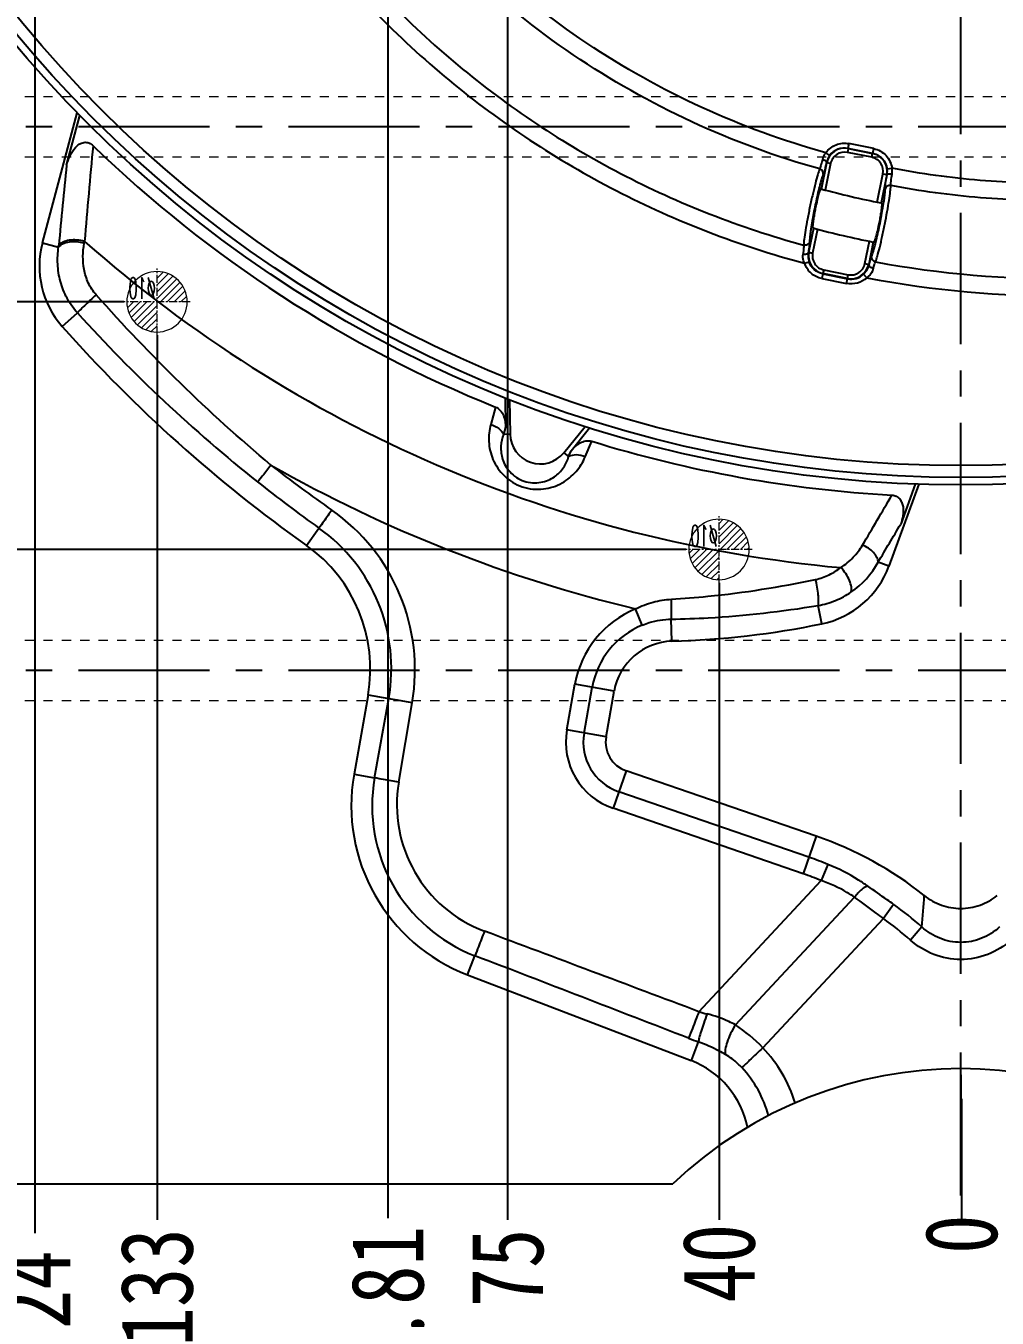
# Model space of a CAD drawing. Header units: millimetres. Extents: x 2673 to 5721, y -10743 to 3474.
# Drawn here: x 3651.5 to 3812.2, y -2368 to -2154.1 of the extents above; entities that cross this region are included whole.
import ezdxf

# ---------------------------------------------------------------- set-up
doc = ezdxf.new("R2010")
doc.units = ezdxf.units.MM
doc.header["$LTSCALE"] = 16.335
doc.header["$PDMODE"] = 3
doc.header["$PDSIZE"] = 0.3125
doc.linetypes.add('CENTER', pattern=[0.6, 0.375, -0.075, 0.075, -0.075])
doc.linetypes.add('HIDDEN', pattern=[0.2, 0.1, -0.1])
doc.layers.get('0').update_dxf_attribs({"linetype": 'CONTINUOUS'})
doc.layers.get('Defpoints').update_dxf_attribs({"linetype": 'CONTINUOUS'})
doc.layers.add('cool', color=153, linetype='HIDDEN', lineweight=9)
doc.layers.add('epin', color=13, linetype='CONTINUOUS', lineweight=9)
doc.layers.add('DEFAULT_2', color=8, linetype='HIDDEN')
doc.styles.get("Standard").update_dxf_attribs({"font": 'txt', "width": 0.8})
doc.styles.add('TXT05', font='txt.shx', dxfattribs={"width": 0.5, "bigfont": 'gbcbig.shx'})
doc.dimstyles.new('ISO-25', dxfattribs={"dimtxt": 12, "dimasz": 8, "dimexe": 1.25, "dimexo": 0.625, "dimgap": 0, "dimtad": 1, "dimdsep": 46, "dimtxsty": 'Standard', "dimcen": 0, "dimclrd": 4, "dimclre": 4, "dimclrt": 6, "dimazin": 0, "dimtfac": 1, "dimtofl": 0, "dimtmove": 0, "dimatfit": 3, "dimfxl": 0, "dimarcsym": 0})
doc.dimstyles.new('副本 STANDARD', dxfattribs={"dimtxt": 6, "dimasz": 4, "dimexe": 0, "dimexo": 0, "dimgap": 0, "dimtad": 0, "dimdsep": 46, "dimlunit": 6, "dimtxsty": 'Standard', "dimcen": 0, "dimclrd": 4, "dimclre": 4, "dimclrt": 6, "dimazin": 2, "dimtfac": 2, "dimtofl": 0, "dimtmove": 1, "dimatfit": 3, "dimfxl": 0, "dimtolj": 1, "dimtzin": 0, "dimarcsym": 0})

# ---------------------------------------------------------------- blocks, each defined once
blk = doc.blocks.new('epin_ejp_10')
at = {"layer": 'epin'}
h = blk.add_hatch(dxfattribs=at)
h.set_pattern_fill('_ANSI31', color=123, scale=0.25, angle=90, style=0)
h.set_pattern_definition([(135, (-1645.23396, 6741.0989), (-0.56126601, -0.56126601), [])])
h.paths.add_polyline_path([(0, 5, 0.414214), (-5, 0), (0, 0)])
h.paths.add_polyline_path([(5, 0), (0, 0), (0, -5, 0.414214)])
at = {"layer": 'epin', "color": 1, "linetype": 'CENTER', "ltscale": 0.219913}
for p, q in [((0, -5.5), (0, 5.5)), ((-5.5, 0), (5.5, 0))]:
    blk.add_line(p, q, dxfattribs=at)
at = {"layer": 'epin'}
blk.add_circle((0, 0), 5, dxfattribs=at)
at = {"layer": 'epin', "color": 6, "style": 'TXT05', "width": 0.5}
blk.add_text('%%c10', height=3.5, dxfattribs=at).set_placement((0.2, 0.5))
blk = doc.blocks.new('1')
at = {"color": 1, "linetype": 'CENTER', "ltscale": 3.545271}
blk.add_line((3521.17, -188.35), (4091.17, -188.35), dxfattribs=at)
at = {"layer": 'cool', "ltscale": 0.932966}
for p, q in [((3535.5, -183.35), (4076.84, -183.35)), ((3535.5, -193.35), (4076.84, -193.35))]:
    blk.add_line(p, q, dxfattribs=at)
blk = doc.blocks.new('*D387')
at = {"color": 4, "lineweight": -2}
blk.add_line((4051.66, -2170.76), (4095.76, -2170.76), dxfattribs=at)
at = {"layer": 'Defpoints', "color": 0}
for p in [(3806.17, -2045.76), (4051.66, -2170.76), (4095.76, -2170.76)]:
    blk.add_point(p, dxfattribs=at)
at = {"color": 6, "insert": (4106.96, -2170.76), "char_height": 12, "attachment_point": 5}
blk.add_mtext('\\A1;125', dxfattribs=at)
blk = doc.blocks.new('*D388')
at = {"color": 4, "lineweight": -2}
blk.add_line((3944.67, -2199.76), (4095.76, -2199.76), dxfattribs=at)
at = {"layer": 'Defpoints', "color": 0}
for p in [(3806.17, -2045.76), (3944.67, -2199.76), (4095.76, -2199.76)]:
    blk.add_point(p, dxfattribs=at)
at = {"color": 6, "insert": (4106.96, -2199.76), "char_height": 12, "attachment_point": 5}
blk.add_mtext('\\A1;154', dxfattribs=at)
blk = doc.blocks.new('*D389')
at = {"color": 4, "lineweight": -2}
blk.add_line((3851.67, -2240.76), (4095.76, -2240.76), dxfattribs=at)
at = {"layer": 'Defpoints', "color": 0}
for p in [(3806.17, -2045.76), (3851.67, -2240.76), (4095.76, -2240.76)]:
    blk.add_point(p, dxfattribs=at)
at = {"color": 6, "insert": (4106.96, -2240.76), "char_height": 12, "attachment_point": 5}
blk.add_mtext('\\A1;195', dxfattribs=at)
blk = doc.blocks.new('*D390')
at = {"color": 4, "lineweight": -2}
blk.add_line((3997.64, -2260.76), (4095.76, -2260.76), dxfattribs=at)
at = {"layer": 'Defpoints', "color": 0}
for p in [(3806.17, -2045.76), (3997.64, -2260.76), (4095.76, -2260.76)]:
    blk.add_point(p, dxfattribs=at)
at = {"color": 6, "insert": (4106.96, -2260.76), "char_height": 12, "attachment_point": 5}
blk.add_mtext('\\A1;215', dxfattribs=at)
blk = doc.blocks.new('*D391')
at = {"color": 4, "lineweight": -2}
blk.add_line((4042.17, -2315.76), (4095.76, -2315.76), dxfattribs=at)
at = {"layer": 'Defpoints', "color": 0}
for p in [(3806.17, -2045.76), (4042.17, -2315.76), (4095.76, -2315.76)]:
    blk.add_point(p, dxfattribs=at)
at = {"color": 6, "insert": (4107.76, -2315.76), "char_height": 12, "attachment_point": 5}
blk.add_mtext('\\A1;270', dxfattribs=at)
blk = doc.blocks.new('*D392')
at = {"color": 4, "lineweight": -2}
for p, q in [((3806.17, -2327.72), (3806.17, -2347.72)), ((3806.17, -2347.72), (3806.29, -2331.72)), ((3806.29, -2331.72), (3806.29, -2351.72))]:
    blk.add_line(p, q, dxfattribs=at)
at = {"layer": 'Defpoints', "color": 0}
for p in [(3806.17, -2045.76), (3806.17, -2327.72), (3806.29, -2351.72)]:
    blk.add_point(p, dxfattribs=at)
at = {"color": 6, "insert": (3806.29, -2354.12), "char_height": 12, "attachment_point": 5, "rotation": 90}
blk.add_mtext('\\A1;0', dxfattribs=at)
blk = doc.blocks.new('*D393')
at = {"color": 4, "lineweight": -2}
blk.add_line((3846.17, -2246.26), (3846.17, -2351.72), dxfattribs=at)
at = {"layer": 'Defpoints', "color": 0}
for p in [(3806.17, -2045.76), (3846.17, -2246.26), (3846.17, -2351.72)]:
    blk.add_point(p, dxfattribs=at)
at = {"color": 6, "insert": (3846.17, -2358.92), "char_height": 12, "attachment_point": 5, "rotation": 90}
blk.add_mtext('\\A1;40', dxfattribs=at)
blk = doc.blocks.new('*D394')
at = {"color": 4, "lineweight": -2}
blk.add_line((3939.17, -2205.26), (3939.17, -2351.72), dxfattribs=at)
at = {"layer": 'Defpoints', "color": 0}
for p in [(3806.17, -2045.76), (3939.17, -2205.26), (3939.17, -2351.72)]:
    blk.add_point(p, dxfattribs=at)
at = {"color": 6, "insert": (3939.17, -2362.92), "char_height": 12, "attachment_point": 5, "rotation": 90}
blk.add_mtext('\\A1;133', dxfattribs=at)
blk = doc.blocks.new('*D395')
at = {"color": 4, "lineweight": -2}
blk.add_line((4031.17, -2326.76), (4031.17, -2351.72), dxfattribs=at)
at = {"layer": 'Defpoints', "color": 0}
for p in [(3806.17, -2045.76), (4031.17, -2326.76), (4031.17, -2351.72)]:
    blk.add_point(p, dxfattribs=at)
at = {"color": 6, "insert": (4031.17, -2364.52), "char_height": 12, "attachment_point": 5, "rotation": 90}
blk.add_mtext('\\A1;225', dxfattribs=at)
blk = doc.blocks.new('*D396')
at = {"color": 4, "lineweight": -2}
blk.add_line((4011.17, -2107.76), (4011.17, -2351.72), dxfattribs=at)
at = {"layer": 'Defpoints', "color": 0}
for p in [(3806.17, -2045.76), (4011.17, -2107.76), (4011.17, -2351.72)]:
    blk.add_point(p, dxfattribs=at)
at = {"color": 6, "insert": (4011.17, -2363.72), "char_height": 12, "attachment_point": 5, "rotation": 90}
blk.add_mtext('\\A1;205', dxfattribs=at)
blk = doc.blocks.new('*D397')
at = {"color": 4, "lineweight": -2}
blk.add_line((3881.17, -2056.76), (3881.17, -2351.72), dxfattribs=at)
at = {"layer": 'Defpoints', "color": 0}
for p in [(3806.17, -2045.76), (3881.17, -2056.76), (3881.17, -2351.72)]:
    blk.add_point(p, dxfattribs=at)
at = {"color": 6, "insert": (3881.17, -2359.72), "char_height": 12, "attachment_point": 5, "rotation": 90}
blk.add_mtext('\\A1;75', dxfattribs=at)
blk = doc.blocks.new('*D412')
at = {"color": 4, "lineweight": -2}
blk.add_line((3560.68, -2170.76), (3516.58, -2170.76), dxfattribs=at)
at = {"layer": 'Defpoints', "color": 0}
for p in [(3806.17, -2045.76), (3516.58, -2170.76), (3560.68, -2170.76)]:
    blk.add_point(p, dxfattribs=at)
at = {"color": 6, "insert": (3505.38, -2170.76), "char_height": 12, "attachment_point": 5}
blk.add_mtext('\\A1;125', dxfattribs=at)
blk = doc.blocks.new('*D413')
at = {"color": 4, "lineweight": -2}
blk.add_line((3667.67, -2199.76), (3516.58, -2199.76), dxfattribs=at)
at = {"layer": 'Defpoints', "color": 0}
for p in [(3806.17, -2045.76), (3516.58, -2199.76), (3667.67, -2199.76)]:
    blk.add_point(p, dxfattribs=at)
at = {"color": 6, "insert": (3505.38, -2199.76), "char_height": 12, "attachment_point": 5}
blk.add_mtext('\\A1;154', dxfattribs=at)
blk = doc.blocks.new('*D414')
at = {"color": 4, "lineweight": -2}
blk.add_line((3760.67, -2240.76), (3516.58, -2240.76), dxfattribs=at)
at = {"layer": 'Defpoints', "color": 0}
for p in [(3806.17, -2045.76), (3516.58, -2240.76), (3760.67, -2240.76)]:
    blk.add_point(p, dxfattribs=at)
at = {"color": 6, "insert": (3505.38, -2240.76), "char_height": 12, "attachment_point": 5}
blk.add_mtext('\\A1;195', dxfattribs=at)
blk = doc.blocks.new('*D415')
at = {"color": 4, "lineweight": -2}
blk.add_line((3614.7, -2260.76), (3516.58, -2260.76), dxfattribs=at)
at = {"layer": 'Defpoints', "color": 0}
for p in [(3806.17, -2045.76), (3516.58, -2260.76), (3614.7, -2260.76)]:
    blk.add_point(p, dxfattribs=at)
at = {"color": 6, "insert": (3505.38, -2260.76), "char_height": 12, "attachment_point": 5}
blk.add_mtext('\\A1;215', dxfattribs=at)
blk = doc.blocks.new('*D416')
at = {"color": 4, "lineweight": -2}
blk.add_line((3570.17, -2315.76), (3516.58, -2315.76), dxfattribs=at)
at = {"layer": 'Defpoints', "color": 0}
for p in [(3806.17, -2045.76), (3516.58, -2315.76), (3570.17, -2315.76)]:
    blk.add_point(p, dxfattribs=at)
at = {"color": 6, "insert": (3504.58, -2315.76), "char_height": 12, "attachment_point": 5}
blk.add_mtext('\\A1;270', dxfattribs=at)
blk = doc.blocks.new('*D417')
at = {"color": 4, "lineweight": -2}
blk.add_line((3766.17, -2246.26), (3766.17, -2351.72), dxfattribs=at)
at = {"layer": 'Defpoints', "color": 0}
for p in [(3806.17, -2045.76), (3766.17, -2246.26), (3766.17, -2351.72)]:
    blk.add_point(p, dxfattribs=at)
at = {"color": 6, "insert": (3766.17, -2358.92), "char_height": 12, "attachment_point": 5, "rotation": 90}
blk.add_mtext('\\A1;40', dxfattribs=at)
blk = doc.blocks.new('*D418')
at = {"color": 4, "lineweight": -2}
blk.add_line((3673.17, -2205.26), (3673.17, -2351.72), dxfattribs=at)
at = {"layer": 'Defpoints', "color": 0}
for p in [(3806.17, -2045.76), (3673.17, -2205.26), (3673.17, -2351.72)]:
    blk.add_point(p, dxfattribs=at)
at = {"color": 6, "insert": (3673.17, -2362.92), "char_height": 12, "attachment_point": 5, "rotation": 90}
blk.add_mtext('\\A1;133', dxfattribs=at)
blk = doc.blocks.new('*D419')
at = {"color": 4, "lineweight": -2}
blk.add_line((3581.17, -2326.76), (3581.17, -2351.72), dxfattribs=at)
at = {"layer": 'Defpoints', "color": 0}
for p in [(3806.17, -2045.76), (3581.17, -2326.76), (3581.17, -2351.72)]:
    blk.add_point(p, dxfattribs=at)
at = {"color": 6, "insert": (3581.17, -2364.52), "char_height": 12, "attachment_point": 5, "rotation": 90}
blk.add_mtext('\\A1;225', dxfattribs=at)
blk = doc.blocks.new('*D420')
at = {"color": 4, "lineweight": -2}
blk.add_line((3601.17, -2107.76), (3601.17, -2351.72), dxfattribs=at)
at = {"layer": 'Defpoints', "color": 0}
for p in [(3806.17, -2045.76), (3601.17, -2107.76), (3601.17, -2351.72)]:
    blk.add_point(p, dxfattribs=at)
at = {"color": 6, "insert": (3601.17, -2363.72), "char_height": 12, "attachment_point": 5, "rotation": 90}
blk.add_mtext('\\A1;205', dxfattribs=at)
blk = doc.blocks.new('*D421')
at = {"color": 4, "lineweight": -2}
blk.add_line((3731.17, -2056.76), (3731.17, -2351.72), dxfattribs=at)
at = {"layer": 'Defpoints', "color": 0}
for p in [(3806.17, -2045.76), (3731.17, -2056.76), (3731.17, -2351.72)]:
    blk.add_point(p, dxfattribs=at)
at = {"color": 6, "insert": (3731.17, -2359.72), "char_height": 12, "attachment_point": 5, "rotation": 90}
blk.add_mtext('\\A1;75', dxfattribs=at)
blk = doc.blocks.new('*D448')
at = {"color": 4, "lineweight": -2}
blk.add_line((3652.93, -2104.31), (3652.93, -2353.97), dxfattribs=at)
at = {"layer": 'Defpoints', "color": 0}
for p in [(3806.17, -2045.76), (3652.93, -2104.31), (3652.93, -2353.97)]:
    blk.add_point(p, dxfattribs=at)
at = {"color": 6, "insert": (3652.93, -2376.37), "char_height": 12, "attachment_point": 5, "rotation": 90}
blk.add_mtext('\\A1;153.24', dxfattribs=at)
blk = doc.blocks.new('*D451')
at = {"color": 4, "lineweight": -2}
blk.add_line((3711.36, -2123.05), (3711.36, -2351.48), dxfattribs=at)
at = {"layer": 'Defpoints', "color": 0}
for p in [(3806.17, -2045.76), (3711.36, -2123.05), (3711.36, -2351.48)]:
    blk.add_point(p, dxfattribs=at)
at = {"color": 6, "insert": (3711.36, -2369.08), "char_height": 12, "attachment_point": 5, "rotation": 90}
blk.add_mtext('\\A1;94.81', dxfattribs=at)
blk = doc.blocks.new('*D453')
at = {"color": 4, "lineweight": -2}
blk.add_line((3900.98, -2123.05), (3900.98, -2351.91), dxfattribs=at)
at = {"layer": 'Defpoints', "color": 0}
for p in [(3806.17, -2045.76), (3900.98, -2123.05), (3900.98, -2351.91)]:
    blk.add_point(p, dxfattribs=at)
at = {"color": 6, "insert": (3900.98, -2369.51), "char_height": 12, "attachment_point": 5, "rotation": 90}
blk.add_mtext('\\A1;94.81', dxfattribs=at)
blk = doc.blocks.new('*D534')
at = {"color": 4, "lineweight": -2}
blk.add_line((4043.71, -2166.92), (3988.69, -2134.23), dxfattribs=at)
at = {"color": 4}
blk.add_solid([(3989.37, -2133.08), (3988.01, -2135.37), (3981.82, -2130.14)], dxfattribs=at)
at = {"layer": 'Defpoints', "color": 0}
for p in [(3630.53, -1921.38), (3981.82, -2130.14)]:
    blk.add_point(p, dxfattribs=at)
at = {"color": 6, "insert": (4022.71, -2147.46), "char_height": 12, "attachment_point": 5, "rotation": 329.2788}
blk.add_mtext('∅408.64', dxfattribs=at)

msp = doc.modelspace()

# ---------------------------------------------------------------- linework, layer by layer
at = {"color": 1, "linetype": 'CENTER', "ltscale": 3.545271}
for p, q in [((3806.172, -2345.761), (3806.172, -1745.761)), ((3521.172, -2170.761), (4091.172, -2170.761))]:
    msp.add_line(p, q, dxfattribs=at)
at = {"color": 7, "linetype": 'Continuous'}
for p, q in [((3654.216, -2189.993), (3659.976, -2168.494)), ((3658.21, -2177.155), (3660.412, -2168.938)), ((3787.67, -2173.577), (3787.513, -2174.359)), ((3791.778, -2174.403), (3787.67, -2173.577)), ((3784.492, -2175.546), (3783.844, -2175.081)), ((3787.541, -2174.401), (3787.415, -2175.029)), ((3791.451, -2175.841), (3787.416, -2175.029)), ((3791.621, -2175.186), (3787.513, -2174.359)), ((3787.513, -2174.359), (3787.541, -2174.401)), ((3787.541, -2174.401), (3791.579, -2175.214)), ((3791.452, -2175.841), (3791.579, -2175.214)), ((3791.579, -2175.214), (3791.621, -2175.186)), ((3791.621, -2175.186), (3791.778, -2174.403)), ((3783.142, -2181.089), (3784.017, -2176.745)), ((3784.644, -2176.872), (3783.761, -2181.255)), ((3784.017, -2176.745), (3783.97, -2176.675)), ((3784.644, -2176.871), (3784.017, -2176.745)), ((3794.001, -2177.744), (3794.792, -2177.645)), ((3792.358, -2183.264), (3793.294, -2178.613)), ((3793.922, -2178.738), (3792.986, -2183.389)), ((3793.922, -2178.738), (3793.295, -2178.612)), ((3793.98, -2178.7), (3793.922, -2178.738)), ((3783.006, -2181.052), (3783.142, -2181.089)), ((3792.986, -2183.389), (3793.124, -2183.416)), ((3781.033, -2191.566), (3781.836, -2187.577)), ((3782.456, -2187.741), (3781.661, -2191.691)), ((3781.836, -2187.577), (3781.7, -2187.54)), ((3654.216, -2189.993), (3656.874, -2190.705)), ((3790.312, -2193.432), (3791.055, -2189.738)), ((3791.683, -2189.863), (3790.939, -2193.56)), ((3791.821, -2189.89), (3791.683, -2189.863)), ((3780.954, -2191.619), (3781.033, -2191.566)), ((3781.033, -2191.566), (3781.661, -2191.692)), ((3780.327, -2193.379), (3781.084, -2193.128)), ((3783.503, -2194.463), (3783.377, -2195.09)), ((3783.504, -2194.463), (3787.54, -2195.275)), ((3790.312, -2193.433), (3790.939, -2193.56)), ((3790.939, -2193.56), (3791.003, -2193.656)), ((3783.335, -2195.118), (3783.177, -2195.901)), ((3783.177, -2195.901), (3787.285, -2196.728)), ((3783.377, -2195.09), (3783.335, -2195.118)), ((3783.335, -2195.118), (3787.443, -2195.945)), ((3787.415, -2195.903), (3783.377, -2195.09)), ((3787.285, -2196.728), (3787.443, -2195.945)), ((3787.415, -2195.903), (3787.541, -2195.276)), ((3787.443, -2195.945), (3787.415, -2195.903)), ((3790.639, -2195.766), (3790.091, -2195.187)), ((3657.478, -2203.823), (3659.996, -2201.592)), ((3730.771, -2215.657), (3730.857, -2220.511)), ((3731.504, -2215.946), (3731.606, -2221.692)), ((3729.184, -2217.177), (3728.394, -2220.051)), ((3730.857, -2220.511), (3730.528, -2221.711)), ((3740.491, -2224.749), (3744.016, -2220.395)), ((3741.696, -2224.418), (3744.761, -2220.631)), ((3731.606, -2221.692), (3730.528, -2221.711)), ((3744.028, -2225.41), (3745.099, -2222.832)), ((3740.491, -2224.749), (3741.289, -2225.395)), ((3741.289, -2225.395), (3741.696, -2224.418)), ((3799.211, -2229.96), (3794.282, -2243.504)), ((3798.648, -2229.94), (3796.233, -2236.577)), ((3697.928, -2240.105), (3699.972, -2237.222)), ((3794.282, -2243.504), (3792.501, -2242.856)), ((3753.476, -2253.276), (3752.377, -2250.595)), ((3783.202, -2253.067), (3782.58, -2250.038)), ((3758.382, -2255.949), (3758.277, -2252.306)), ((3740.996, -2270.642), (3742.332, -2263.064)), ((3748.821, -2264.208), (3742.332, -2263.064)), ((3708.092, -2264.843), (3705.778, -2277.971)), ((3708.092, -2264.843), (3711.515, -2265.447)), ((3709.177, -2278.57), (3711.515, -2265.447)), ((3743.85, -2271.145), (3745.186, -2263.567)), ((3747.485, -2271.786), (3748.821, -2264.208)), ((3713.178, -2279.275), (3715.402, -2266.132)), ((3747.485, -2271.786), (3740.996, -2270.642)), ((3705.778, -2277.971), (3709.177, -2278.57)), ((3750.781, -2277.382), (3748.636, -2283.612)), ((3782.257, -2288.22), (3750.781, -2277.382)), ((3781.055, -2291.71), (3749.58, -2280.872)), ((3780.112, -2294.45), (3748.636, -2283.612)), ((3782.257, -2288.22), (3780.112, -2294.45)), ((3784.196, -2292.897), (3783.091, -2295.576)), ((3762.826, -2317.283), (3783.091, -2295.576)), ((3768.889, -2319.458), (3788.613, -2298.33)), ((3795.073, -2299.519), (3793.393, -2301.88)), ((3773.438, -2323.254), (3793.393, -2301.88)), ((3799.758, -2303.249), (3797.834, -2305.416)), ((3724.571, -2311.187), (3725.786, -2308.023)), ((3724.571, -2311.187), (3761.547, -2325.381)), ((3762.742, -2322.269), (3761.547, -2325.381)), ((3583.172, -2345.761), (3758.549, -2345.761))]:
    msp.add_line(p, q, dxfattribs=at)
for radius in [204.318, 203.079, 201.12]:
    msp.add_circle((3806.172, -2025.761), radius, dxfattribs=at)
for centre, radius, start, end in [((5745.247, -2367.906), 2091.676, 174.678533, 175.113999), ((3806.174, -2025.758), 206.321, 225.89748, 248.08962), ((3786.952, -2177.338), 2.995, 78.66745, 168.57343), ((3786.95, -2177.335), 2.352, 78.58619, 168.65509), ((3790.985, -2178.15), 2.995, 348.66745, 78.57343), ((7481.966, -2561.005), 3842.974, 174.267533, 174.466257), ((3790.988, -2178.148), 2.352, 348.58619, 78.65509), ((3790.711, -2178.154), 3.316, 1.21451, 7.09272), ((3790.78, -2178.152), 3.246, 350.29236, 1.2163), ((3841.721, -2195.628), 60.798, 166.04358, 167.38085), ((3827.742, -2192.174), 46.399, 165.69833, 166.01948), ((3820.989, -2041.309), 144.813, 254.84997, 258.85041), ((3820.991, -2041.299), 151.427, 255.01467, 258.84014), ((3733.794, -2175.399), 60.107, 345.95979, 347.39684), ((3668.705, -2193.875), 15, 165, 221.54533), ((3603.892, -2185.284), 53.259, 354.158, 354.46617), ((3587.193, -2177.354), 75.01, 350.2427, 350.48743), ((3806.174, -2025.758), 218.905, 228.51686, 264.79727), ((3780.381, -2189.56), 0.847, 256.30055, 270.04205), ((3747.441, -2178.786), 46.046, 345.71293, 345.92938), ((3784.109, -2192.101), 3.192, 171.31267, 182.26874), ((3784.197, -2192.1), 3.28, 182.22362, 198.27475), ((3783.97, -2192.155), 2.995, 168.66745, 258.57343), ((3783.967, -2192.157), 2.352, 168.58619, 258.65509), ((3788.003, -2192.966), 2.995, 258.66745, 348.57343), ((3788.005, -2192.969), 2.352, 258.58619, 348.65509), ((3846.852, -2032.33), 252.121, 222.17163, 231.47778), ((3835.364, -2046.192), 237.679, 221.54533, 234.67295), ((3736.605, -2221.603), 5, 181.01308, 321.01308), ((3806.174, -2025.758), 206.321, 252.78123, 266.83592), ((3806.174, -2025.758), 231.184, 240.4144, 256.54374), ((3834.994, -2043.977), 232.082, 231.97593, 235.06368), ((3835.49, -2046.72), 233.786, 231.45991, 234.57304), ((-265.624, 154.881), 4709.885, 329.436976, 329.553651), ((3683.55, -2260.696), 32.31, 350.31431, 54.98434), ((3683.452, -2260.452), 28.505, 349.90738, 54.58202), ((3683.472, -2260.502), 25, 350, 54.67295), ((3780.186, -2238.374), 15, 281.59776, 340), ((3780.121, -2236.177), 14.067, 304.08184, 331.65645), ((3758.67, -2265.945), 16.589, 112.29035, 170), ((3758.67, -2265.945), 13.691, 112.29035, 170), ((3754.243, -2111.965), 144.043, 271.64651, 281.59776), ((3758.67, -2265.945), 10, 91.64651, 170), ((3752.409, -2272.654), 11.589, 170, 251), ((3752.409, -2272.654), 8.691, 170, 251), ((3752.409, -2272.654), 5, 170, 251), ((3735.322, -2283.18), 30, 170, 249), ((3735.346, -2283.222), 26.58, 169.91966, 248.91798), ((3735.226, -2283.018), 22.362, 170.36626, 249.37924), ((3762.723, -2344.951), 60, 51.4107, 71), ((3762.723, -2344.951), 56.309, 67.58344, 71), ((3762.723, -2344.951), 53.411, 67.58344, 71), ((3762.723, -2344.951), 55.773, 48.39202, 54.54662), ((3050.055, -2244.482), 752.003, 355.517915, 355.914962), ((3762.723, -2344.951), 52.875, 48.39202, 54.54662), ((3781.882, -2248.168), 71.695, 254.58606, 255.70928), ((3752.231, -2344.042), 29.697, 44.4274, 55.8783), ((3797.081, -2228.486), 99.873, 248.90972, 249.88988), ((3756.453, -2339.344), 23.396, 17.33296, 43.44814), ((3756.172, -2339.385), 15, 11.42283, 69), ((3806.172, -2395.761), 69.05, 46.39511, 133.60489), ((3756.034, -2339.444), 18.979, 15.1619, 42.89611)]:
    msp.add_arc(centre, radius, start, end, dxfattribs=at)
for points, knots in [([(3683.348, -1981.395), (3680.751, -1986.339), (3676.14, -1996.539), (3671.089, -2012.486), (3667.907, -2028.865), (3666.662, -2045.515), (3667.305, -2062.261), (3669.877, -2078.873), (3674.308, -2095.057), (3680.527, -2110.63), (3688.444, -2125.406), (3697.974, -2139.226), (3708.97, -2151.919), (3721.275, -2163.289), (3734.684, -2173.221), (3749.068, -2181.639), (3764.311, -2188.468), (3774.933, -2191.936), (3780.327, -2193.379)], [0, 0, 0, 0, 0.0626632, 0.1252439, 0.1872976, 0.2494454, 0.3121766, 0.3749259, 0.4376396, 0.50005, 0.5626815, 0.6253301, 0.6880271, 0.7507221, 0.8129387, 0.8749037, 0.937347, 1, 1, 1, 1]), ([(3685.458, -1983.525), (3682.961, -1988.352), (3678.536, -1998.304), (3673.701, -2013.847), (3670.674, -2029.801), (3669.519, -2046.016), (3670.189, -2062.321), (3672.726, -2078.493), (3677.059, -2094.249), (3683.122, -2109.415), (3690.827, -2123.812), (3700.096, -2137.287), (3710.786, -2149.676), (3722.749, -2160.789), (3735.786, -2170.515), (3749.771, -2178.777), (3764.595, -2185.505), (3774.93, -2188.943), (3780.18, -2190.382)], [0, 0, 0, 0, 0.0626007, 0.1251113, 0.1871093, 0.2492416, 0.3119568, 0.3746861, 0.4373911, 0.4997984, 0.5624363, 0.6250984, 0.6878161, 0.7505434, 0.8128133, 0.8748151, 0.9372861, 1, 1, 1, 1]), ([(3964.713, -2053.665), (3963.28, -2063.336), (3959.723, -2077.658), (3952.321, -2095.741), (3943.165, -2113.039), (3928.547, -2132.926), (3910.225, -2149.542), (3893.809, -2160.394), (3880.781, -2167.233), (3867.172, -2172.702), (3853.059, -2176.733), (3838.61, -2179.308), (3823.98, -2180.366), (3809.319, -2179.906), (3799.613, -2178.57), (3794.791, -2177.645)], [0, 0, 0, 0, 0.1249239, 0.1870202, 0.2493732, 0.3746233, 0.5002238, 0.5631122, 0.6257064, 0.6878964, 0.7501881, 0.8129012, 0.8750948, 0.9372664, 1, 1, 1, 1]), ([(3790.639, -2195.766), (3801.577, -2197.912), (3818.4, -2199.387), (3840.671, -2197.813), (3857.125, -2194.898), (3873.139, -2190.34), (3888.586, -2184.135), (3903.371, -2176.356), (3917.345, -2167.109), (3930.294, -2156.478), (3942.089, -2144.594), (3952.644, -2131.583), (3961.82, -2117.605), (3969.551, -2102.847), (3975.76, -2087.42), (3980.445, -2071.425), (3982.528, -2060.477), (3983.298, -2054.957)], [0, 0, 0, 0, 0.1252708, 0.1879603, 0.2506172, 0.3127128, 0.3747752, 0.4373683, 0.5001665, 0.5627799, 0.6253378, 0.6880356, 0.750765, 0.8129624, 0.8749813, 0.9373591, 1, 1, 1, 1]), ([(3792.071, -2193.135), (3802.75, -2195.166), (3819.162, -2196.522), (3840.876, -2194.9), (3856.915, -2192.007), (3872.526, -2187.522), (3887.585, -2181.442), (3902.005, -2173.837), (3915.639, -2164.809), (3928.28, -2154.439), (3939.804, -2142.853), (3950.129, -2130.17), (3959.121, -2116.545), (3966.714, -2102.16), (3972.833, -2087.121), (3977.474, -2071.526), (3979.561, -2060.848), (3980.343, -2055.462)], [0, 0, 0, 0, 0.1251881, 0.1878507, 0.2504703, 0.3125369, 0.3745934, 0.4371851, 0.4999823, 0.5626007, 0.6251689, 0.6878818, 0.7506393, 0.8128777, 0.8749229, 0.9373231, 1, 1, 1, 1]), ([(3967.498, -2054.348), (3966.024, -2064.173), (3962.388, -2078.721), (3954.845, -2097.092), (3945.524, -2114.665), (3933.623, -2130.838), (3919.492, -2144.99), (3907.86, -2154.527), (3895.328, -2162.816), (3882.082, -2169.78), (3868.243, -2175.356), (3853.891, -2179.474), (3839.192, -2182.115), (3824.306, -2183.219), (3809.384, -2182.78), (3799.504, -2181.443), (3794.594, -2180.513)], [0, 0, 0, 0, 0.1248051, 0.1868537, 0.2491722, 0.3743581, 0.4371407, 0.5000815, 0.5629634, 0.6255596, 0.6877575, 0.7500585, 0.8127958, 0.8750263, 0.9372274, 1, 1, 1, 1]), ([(3782.831, -2177.762), (3775.588, -2175.737), (3761.401, -2170.517), (3741.719, -2159.37), (3724.12, -2145.235), (3714.108, -2134.014), (3709.61, -2128.046)], [0, 0, 0, 0, 0.2507227, 0.5013684, 0.7508696, 1, 1, 1, 1]), ([(3783.844, -2175.081), (3776.834, -2173.135), (3763.096, -2168.123), (3743.973, -2157.419), (3726.798, -2143.805), (3716.974, -2132.967), (3712.548, -2127.193)], [0, 0, 0, 0, 0.2500143, 0.5000101, 0.7500072, 1, 1, 1, 1]), ([(3658.21, -2177.155), (3658.353, -2176.623), (3658.721, -2175.581), (3659.451, -2174.387), (3660.278, -2173.645), (3661.06, -2173.302), (3661.924, -2173.394), (3662.388, -2173.725), (3662.586, -2173.916)], [0, 0, 0, 0, 0.2500415, 0.499688, 0.6248475, 0.7500008, 0.874911, 1, 1, 1, 1]), ([(3783.844, -2175.081), (3784.056, -2174.789), (3784.562, -2174.258), (3785.516, -2173.716), (3786.584, -2173.463), (3787.316, -2173.506), (3787.67, -2173.577)], [0, 0, 0, 0, 0.2500059, 0.5000196, 0.7500191, 1, 1, 1, 1]), ([(3783.844, -2175.081), (3783.773, -2175.163), (3783.518, -2175.498), (3783.342, -2175.896), (3783.276, -2176.201)], [0, 0, 0, 0, 0.2579165, 1, 1, 1, 1]), ([(3784.48, -2175.559), (3784.418, -2175.647), (3784.197, -2175.993), (3784.041, -2176.38), (3783.97, -2176.675)], [0, 0, 0, 0, 0.2609405, 1, 1, 1, 1]), ([(3787.513, -2174.359), (3786.958, -2174.242), (3785.75, -2174.345), (3784.812, -2175.099), (3784.48, -2175.559)], [0, 0, 0, 0, 0.5001423, 1, 1, 1, 1]), ([(3791.621, -2175.186), (3792.221, -2175.306), (3793.376, -2175.939), (3793.926, -2177.137), (3794.001, -2177.744)], [0, 0, 0, 0, 0.500009, 1, 1, 1, 1]), ([(3791.778, -2174.403), (3792.162, -2174.482), (3792.913, -2174.757), (3793.853, -2175.496), (3794.522, -2176.486), (3794.742, -2177.255), (3794.791, -2177.644)], [0, 0, 0, 0, 0.2499881, 0.5000043, 0.7500179, 1, 1, 1, 1]), ([(3782.831, -2177.762), (3782.707, -2178.058), (3782.462, -2178.845), (3782.08, -2180.246), (3781.652, -2182.025), (3781.215, -2184.005), (3780.818, -2185.992), (3780.494, -2187.792), (3780.28, -2189.232), (3780.187, -2190.056), (3780.18, -2190.382)], [0, 0, 0, 0, 0.0745977, 0.1908131, 0.3374755, 0.4994612, 0.6617027, 0.807908, 0.9241637, 1, 1, 1, 1]), ([(3783.276, -2176.201), (3783.204, -2176.528), (3783.098, -2176.972), (3782.94, -2177.491), (3782.868, -2177.685), (3782.831, -2177.762)], [0, 0, 0, 0, 0.6181555, 0.8428498, 1, 1, 1, 1]), ([(3783.408, -2178.652), (3783.441, -2178.469), (3783.353, -2178.058), (3783.015, -2177.816), (3782.831, -2177.762)], [0, 0, 0, 0, 0.4921424, 1, 1, 1, 1]), ([(3783.97, -2176.675), (3783.972, -2176.63), (3783.918, -2176.52), (3783.765, -2176.391), (3783.54, -2176.28), (3783.367, -2176.223), (3783.276, -2176.201)], [0, 0, 0, 0, 0.1534967, 0.3824056, 0.6817811, 1, 1, 1, 1]), ([(3783.97, -2176.675), (3783.873, -2177.088), (3783.704, -2177.751), (3783.513, -2178.412), (3783.408, -2178.652)], [0, 0, 0, 0, 0.6183748, 1, 1, 1, 1]), ([(3794.809, -2178.612), (3794.823, -2178.534), (3794.862, -2178.212), (3794.84, -2177.884), (3794.791, -2177.644)], [0, 0, 0, 0, 0.2447791, 1, 1, 1, 1]), ([(3783.408, -2178.652), (3783.295, -2178.91), (3783.079, -2179.597), (3782.889, -2180.289), (3782.781, -2180.712)], [0, 0, 0, 0, 0.3915105, 1, 1, 1, 1]), ([(3793.67, -2181.104), (3793.669, -2180.979), (3793.689, -2180.672), (3793.781, -2179.869), (3793.893, -2179.193), (3793.98, -2178.7)], [0, 0, 0, 0, 0.1542694, 0.3803381, 1, 1, 1, 1]), ([(3793.98, -2178.7), (3793.995, -2178.664), (3794.095, -2178.606), (3794.373, -2178.555), (3794.629, -2178.577), (3794.809, -2178.61)], [0, 0, 0, 0, 0.1345028, 0.361187, 1, 1, 1, 1]), ([(3794.594, -2180.514), (3794.587, -2180.414), (3794.597, -2180.169), (3794.658, -2179.534), (3794.741, -2179.001), (3794.809, -2178.613)], [0, 0, 0, 0, 0.1563503, 0.3828095, 1, 1, 1, 1]), ([(3782.644, -2182.004), (3782.496, -2182.55), (3782.296, -2183.414), (3782.057, -2184.587), (3781.894, -2185.478), (3781.783, -2186.171), (3781.718, -2186.656), (3781.686, -2186.95), (3781.666, -2187.185), (3781.661, -2187.367), (3781.667, -2187.47), (3781.683, -2187.536), (3781.7, -2187.54)], [0, 0, 0, 0, 0.3008621, 0.4715634, 0.6368135, 0.7827675, 0.8445841, 0.8971881, 0.9396336, 0.9710647, 0.9910242, 1, 1, 1, 1]), ([(3783.006, -2181.052), (3782.997, -2181.05), (3782.97, -2181.068), (3782.924, -2181.146), (3782.848, -2181.326), (3782.751, -2181.625), (3782.682, -2181.866), (3782.644, -2182.004)], [0, 0, 0, 0, 0.0269485, 0.0793731, 0.2732596, 0.583877, 1, 1, 1, 1]), ([(3792.071, -2193.136), (3792.192, -2192.838), (3792.429, -2192.049), (3792.797, -2190.646), (3793.206, -2188.867), (3793.622, -2186.886), (3793.999, -2184.897), (3794.306, -2183.096), (3794.505, -2181.658), (3794.591, -2180.838), (3794.594, -2180.514)], [0, 0, 0, 0, 0.0749176, 0.1910758, 0.3376285, 0.4996139, 0.6620738, 0.8085107, 0.9246621, 1, 1, 1, 1]), ([(3793.455, -2183.221), (3793.472, -2183.102), (3793.534, -2182.674), (3793.588, -2182.245), (3793.62, -2181.934)], [0, 0, 0, 0, 0.2788659, 1, 1, 1, 1]), ([(3793.62, -2181.934), (3793.628, -2181.85), (3793.654, -2181.574), (3793.673, -2181.297), (3793.67, -2181.104)], [0, 0, 0, 0, 0.3056005, 1, 1, 1, 1]), ([(3794.594, -2180.514), (3794.397, -2180.48), (3793.969, -2180.558), (3793.712, -2180.915), (3793.67, -2181.104)], [0, 0, 0, 0, 0.5080703, 1, 1, 1, 1]), ([(3782.391, -2182.345), (3782.186, -2183.259), (3781.822, -2185.025), (3781.511, -2186.802), (3781.384, -2187.659)], [0, 0, 0, 0, 0.5193194, 1, 1, 1, 1]), ([(3792.186, -2188.923), (3792.334, -2188.379), (3792.533, -2187.516), (3792.772, -2186.346), (3792.934, -2185.458), (3793.044, -2184.769), (3793.109, -2184.287), (3793.141, -2183.996), (3793.16, -2183.764), (3793.164, -2183.584), (3793.159, -2183.484), (3793.14, -2183.419), (3793.124, -2183.416)], [0, 0, 0, 0, 0.3018609, 0.4729164, 0.6384474, 0.7844519, 0.8461416, 0.898515, 0.9406512, 0.9717247, 0.9913144, 1, 1, 1, 1]), ([(3792.452, -2188.514), (3792.657, -2187.604), (3793.019, -2185.844), (3793.329, -2184.074), (3793.455, -2183.221)], [0, 0, 0, 0, 0.5196862, 1, 1, 1, 1]), ([(3781.384, -2187.659), (3781.366, -2187.78), (3781.304, -2188.213), (3781.249, -2188.647), (3781.217, -2188.961)], [0, 0, 0, 0, 0.2784281, 1, 1, 1, 1]), ([(3659.996, -2201.592), (3659.33, -2200.852), (3658.177, -2199.21), (3657.084, -2196.436), (3656.641, -2193.551), (3656.741, -2191.632), (3656.874, -2190.705)], [0, 0, 0, 0, 0.2557654, 0.509735, 0.7593069, 1, 1, 1, 1]), ([(3661.118, -2190.067), (3660.711, -2189.949), (3659.872, -2189.807), (3658.655, -2189.844), (3657.614, -2190.109), (3657.046, -2190.48), (3656.874, -2190.705)], [0, 0, 0, 0, 0.2843826, 0.5651572, 0.8100828, 1, 1, 1, 1]), ([(3661.172, -2189.751), (3660.764, -2189.63), (3659.921, -2189.486), (3658.696, -2189.527), (3657.645, -2189.805), (3657.075, -2190.189), (3656.902, -2190.42)], [0, 0, 0, 0, 0.2828499, 0.562933, 0.8082965, 1, 1, 1, 1]), ([(3663.103, -2198.608), (3662.578, -2198.015), (3661.713, -2196.673), (3660.817, -2193.77), (3660.874, -2191.488), (3661.118, -2190.067)], [0, 0, 0, 0, 0.2630748, 0.5209879, 1, 1, 1, 1]), ([(3780.18, -2190.382), (3780.196, -2190.57), (3780.163, -2191.055), (3780.111, -2191.534), (3780.072, -2191.827)], [0, 0, 0, 0, 0.3893432, 1, 1, 1, 1]), ([(3781.164, -2189.806), (3781.127, -2189.969), (3780.922, -2190.288), (3780.562, -2190.406), (3780.381, -2190.406)], [0, 0, 0, 0, 0.480829, 1, 1, 1, 1]), ([(3781.164, -2189.806), (3781.166, -2190.041), (3781.1, -2190.648), (3781.013, -2191.25), (3780.954, -2191.619)], [0, 0, 0, 0, 0.3864844, 1, 1, 1, 1]), ([(3781.217, -2188.961), (3781.208, -2189.046), (3781.182, -2189.327), (3781.161, -2189.609), (3781.164, -2189.806)], [0, 0, 0, 0, 0.3048392, 1, 1, 1, 1]), ([(3791.431, -2192.23), (3791.545, -2191.969), (3791.763, -2191.275), (3791.954, -2190.576), (3792.062, -2190.15)], [0, 0, 0, 0, 0.3925998, 1, 1, 1, 1]), ([(3791.821, -2189.89), (3791.831, -2189.892), (3791.857, -2189.872), (3791.905, -2189.793), (3791.981, -2189.609), (3792.079, -2189.306), (3792.148, -2189.063), (3792.186, -2188.923)], [0, 0, 0, 0, 0.0275869, 0.0808973, 0.275742, 0.5858818, 1, 1, 1, 1]), ([(3780.326, -2193.379), (3780.269, -2193.255), (3780.078, -2192.763), (3780.018, -2192.216), (3780.071, -2191.83)], [0, 0, 0, 0, 0.2599333, 1, 1, 1, 1]), ([(3780.071, -2191.83), (3780.168, -2191.848), (3780.36, -2191.864), (3780.63, -2191.844), (3780.839, -2191.766), (3780.937, -2191.669), (3780.954, -2191.619)], [0, 0, 0, 0, 0.3068927, 0.6026153, 0.8356114, 1, 1, 1, 1]), ([(3791.003, -2193.656), (3791.077, -2193.362), (3791.205, -2192.883), (3791.354, -2192.408), (3791.431, -2192.23)], [0, 0, 0, 0, 0.6098593, 1, 1, 1, 1]), ([(3792.071, -2193.135), (3791.873, -2193.093), (3791.499, -2192.858), (3791.396, -2192.423), (3791.431, -2192.23)], [0, 0, 0, 0, 0.5081587, 1, 1, 1, 1]), ([(3783.177, -2195.901), (3782.533, -2195.771), (3781.29, -2195.161), (3780.537, -2194.001), (3780.327, -2193.379)], [0, 0, 0, 0, 0.4999602, 1, 1, 1, 1]), ([(3783.335, -2195.118), (3782.825, -2195.02), (3781.846, -2194.534), (3781.242, -2193.623), (3781.082, -2193.129)], [0, 0, 0, 0, 0.5000634, 1, 1, 1, 1]), ([(3790.096, -2195.184), (3790.213, -2195.072), (3790.615, -2194.63), (3790.892, -2194.076), (3791.003, -2193.656)], [0, 0, 0, 0, 0.2711259, 1, 1, 1, 1]), ([(3791.701, -2194.255), (3791.664, -2194.394), (3791.449, -2194.981), (3791.023, -2195.481), (3790.639, -2195.766)], [0, 0, 0, 0, 0.2315146, 1, 1, 1, 1]), ([(3791.701, -2194.255), (3791.607, -2194.233), (3791.321, -2194.138), (3790.982, -2193.874), (3791.003, -2193.656)], [0, 0, 0, 0, 0.3060876, 1, 1, 1, 1]), ([(3791.701, -2194.254), (3791.763, -2194.023), (3791.873, -2193.646), (3792.001, -2193.273), (3792.071, -2193.135)], [0, 0, 0, 0, 0.6082584, 1, 1, 1, 1]), ([(3790.639, -2195.766), (3790.202, -2196.175), (3789.121, -2196.799), (3787.872, -2196.845), (3787.285, -2196.728)], [0, 0, 0, 0, 0.5000476, 1, 1, 1, 1]), ([(3787.443, -2195.945), (3787.906, -2196.043), (3788.895, -2196.002), (3789.753, -2195.511), (3790.096, -2195.184)], [0, 0, 0, 0, 0.500109, 1, 1, 1, 1]), ([(3663.103, -2198.608), (3662.771, -2198.908), (3662.121, -2199.505), (3661.223, -2200.349), (3660.518, -2201.042), (3660.127, -2201.435), (3659.996, -2201.592)], [0, 0, 0, 0, 0.3116743, 0.6144474, 0.8574607, 1, 1, 1, 1]), ([(3692.034, -2226.8), (3686.863, -2222.477), (3676.861, -2213.425), (3667.571, -2203.647), (3663.103, -2198.608)], [0, 0, 0, 0, 0.5001984, 1, 1, 1, 1]), ([(3729.184, -2217.177), (3729.487, -2217.298), (3730.029, -2217.714), (3730.524, -2218.577), (3730.792, -2219.528), (3730.851, -2220.183), (3730.857, -2220.511)], [0, 0, 0, 0, 0.2496143, 0.4995992, 0.749803, 1, 1, 1, 1]), ([(3728.394, -2220.051), (3728.14, -2220.974), (3727.92, -2222.964), (3728.615, -2225.998), (3730.502, -2228.774), (3733.527, -2230.631), (3737.05, -2230.993), (3740.222, -2229.95), (3742.617, -2227.988), (3743.662, -2226.29), (3744.028, -2225.41)], [0, 0, 0, 0, 0.1135186, 0.2327759, 0.3619703, 0.5011063, 0.639847, 0.7683077, 0.8869029, 1, 1, 1, 1]), ([(3728.394, -2220.051), (3728.873, -2220.204), (3729.713, -2220.613), (3730.367, -2221.326), (3730.528, -2221.711)], [0, 0, 0, 0, 0.5469474, 1, 1, 1, 1]), ([(3730.528, -2221.711), (3730.276, -2222.328), (3729.963, -2223.711), (3730.193, -2225.523), (3730.816, -2226.944), (3731.573, -2227.988), (3732.618, -2228.882), (3733.902, -2229.508), (3735.301, -2229.781), (3736.664, -2229.702), (3737.887, -2229.334), (3739.234, -2228.592), (3740.514, -2227.309), (3741.11, -2226.034), (3741.289, -2225.395)], [0, 0, 0, 0, 0.1064209, 0.2215122, 0.284633, 0.35252, 0.4254463, 0.501821, 0.5778998, 0.6502303, 0.7174783, 0.7799742, 0.8941345, 1, 1, 1, 1]), ([(3741.696, -2224.418), (3741.904, -2224.161), (3742.358, -2223.678), (3743.163, -2223.089), (3744.095, -2222.717), (3744.785, -2222.735), (3745.099, -2222.832)], [0, 0, 0, 0, 0.2502167, 0.5004584, 0.7504978, 1, 1, 1, 1]), ([(3692.034, -2226.8), (3691.574, -2227.387), (3690.84, -2228.315), (3690.108, -2229.246), (3689.826, -2229.581)], [0, 0, 0, 0, 0.630231, 1, 1, 1, 1]), ([(3744.028, -2225.41), (3743.55, -2225.23), (3742.626, -2225.028), (3741.657, -2225.188), (3741.289, -2225.395)], [0, 0, 0, 0, 0.5469222, 1, 1, 1, 1]), ([(3794.786, -2231.765), (3795.029, -2231.778), (3795.518, -2231.891), (3796.107, -2232.357), (3796.473, -2233.003), (3796.702, -2233.953), (3796.653, -2235.182), (3796.398, -2236.122), (3796.233, -2236.577)], [0, 0, 0, 0, 0.1253334, 0.2504529, 0.3756359, 0.5008364, 0.7502447, 1, 1, 1, 1]), ([(3702.089, -2234.235), (3701.648, -2234.865), (3700.944, -2235.862), (3700.242, -2236.86), (3699.972, -2237.222)], [0, 0, 0, 0, 0.6302315, 1, 1, 1, 1]), ([(3786.324, -2243.761), (3787.075, -2243.282), (3788.431, -2242.162), (3789.486, -2240.759), (3789.918, -2240.028)], [0, 0, 0, 0, 0.5120981, 1, 1, 1, 1]), ([(3792.501, -2242.856), (3792.504, -2242.591), (3792.331, -2242.002), (3791.76, -2241.22), (3790.935, -2240.522), (3790.27, -2240.167), (3789.918, -2240.028)], [0, 0, 0, 0, 0.1982165, 0.4415229, 0.7169952, 1, 1, 1, 1]), ([(3782.159, -2245.721), (3782.934, -2245.557), (3784.407, -2245.039), (3785.724, -2244.215), (3786.324, -2243.761)], [0, 0, 0, 0, 0.5129268, 1, 1, 1, 1]), ([(3788.004, -2247.829), (3788.109, -2247.576), (3788.106, -2246.887), (3787.78, -2245.845), (3787.18, -2244.741), (3786.631, -2244.061), (3786.324, -2243.761)], [0, 0, 0, 0, 0.179913, 0.4294685, 0.717963, 1, 1, 1, 1]), ([(3758.285, -2248.988), (3760.3, -2248.868), (3768.312, -2248.231), (3776.271, -2246.966), (3782.159, -2245.721)], [0, 0, 0, 0, 0.2511854, 1, 1, 1, 1]), ([(3782.58, -2250.038), (3782.61, -2249.955), (3782.643, -2249.735), (3782.66, -2249.349), (3782.645, -2248.854), (3782.582, -2248.053), (3782.435, -2246.994), (3782.263, -2246.14), (3782.159, -2245.721)], [0, 0, 0, 0, 0.06096, 0.1508438, 0.2660454, 0.4009505, 0.703631, 1, 1, 1, 1]), ([(3782.58, -2250.038), (3783.56, -2249.868), (3785.462, -2249.313), (3787.201, -2248.37), (3788.004, -2247.829)], [0, 0, 0, 0, 0.5065959, 1, 1, 1, 1]), ([(3752.377, -2250.595), (3753.293, -2250.133), (3755.221, -2249.387), (3757.261, -2249.049), (3758.285, -2248.988)], [0, 0, 0, 0, 0.5001261, 1, 1, 1, 1]), ([(3758.277, -2252.306), (3758.293, -2252.152), (3758.304, -2251.737), (3758.313, -2250.991), (3758.306, -2250.039), (3758.293, -2249.348), (3758.285, -2248.988)], [0, 0, 0, 0, 0.1400011, 0.3749093, 0.6749078, 1, 1, 1, 1]), ([(3758.277, -2252.306), (3760.319, -2252.265), (3768.454, -2251.948), (3776.562, -2251.024), (3782.58, -2250.038)], [0, 0, 0, 0, 0.2508538, 1, 1, 1, 1]), ([(3753.476, -2253.276), (3753.856, -2253.121), (3755.402, -2252.575), (3757.05, -2252.328), (3758.277, -2252.306)], [0, 0, 0, 0, 0.250642, 1, 1, 1, 1]), ([(3715.402, -2266.132), (3714.584, -2265.994), (3713.289, -2265.767), (3711.992, -2265.544), (3711.515, -2265.447)], [0, 0, 0, 0, 0.6302311, 1, 1, 1, 1]), ([(3713.178, -2279.275), (3712.336, -2279.133), (3711.002, -2278.9), (3709.668, -2278.671), (3709.177, -2278.57)], [0, 0, 0, 0, 0.6302313, 1, 1, 1, 1]), ([(3790.786, -2296.495), (3790.285, -2296.142), (3788.193, -2294.761), (3785.945, -2293.619), (3784.196, -2292.897)], [0, 0, 0, 0, 0.244644, 1, 1, 1, 1]), ([(3788.613, -2298.33), (3788.197, -2298.047), (3786.452, -2296.951), (3784.56, -2296.092), (3783.091, -2295.576)], [0, 0, 0, 0, 0.2441589, 1, 1, 1, 1]), ([(3790.786, -2296.495), (3790.627, -2296.511), (3790.264, -2296.669), (3789.491, -2297.243), (3788.956, -2297.861), (3788.613, -2298.33)], [0, 0, 0, 0, 0.165777, 0.3980263, 1, 1, 1, 1]), ([(3795.073, -2299.519), (3794.712, -2299.262), (3793.286, -2298.249), (3791.854, -2297.245), (3790.786, -2296.495)], [0, 0, 0, 0, 0.2539455, 1, 1, 1, 1]), ([(3793.393, -2301.88), (3792.988, -2301.578), (3791.396, -2300.393), (3789.801, -2299.213), (3788.613, -2298.33)], [0, 0, 0, 0, 0.2544017, 1, 1, 1, 1]), ([(3800.147, -2298.053), (3800.992, -2298.727), (3802.916, -2299.809), (3806.172, -2300.375), (3809.427, -2299.809), (3811.352, -2298.727), (3812.197, -2298.053)], [0, 0, 0, 0, 0.2500634, 0.5000317, 0.749963, 1, 1, 1, 1]), ([(3727.35, -2303.947), (3727.028, -2304.805), (3726.509, -2306.165), (3725.993, -2307.526), (3725.786, -2308.023)], [0, 0, 0, 0, 0.6302304, 1, 1, 1, 1]), ([(3812.586, -2303.249), (3811.723, -2304.042), (3809.703, -2305.343), (3806.17, -2306.041), (3802.638, -2305.342), (3800.62, -2304.041), (3799.758, -2303.249)], [0, 0, 0, 0, 0.250087, 0.500183, 0.7501084, 1, 1, 1, 1]), ([(3814.51, -2305.416), (3813.377, -2306.422), (3810.736, -2308.057), (3806.169, -2308.919), (3801.605, -2308.055), (3798.966, -2306.422), (3797.834, -2305.416)], [0, 0, 0, 0, 0.2501853, 0.5001736, 0.7500036, 1, 1, 1, 1]), ([(3762.826, -2317.283), (3762.478, -2318.207), (3761.919, -2319.669), (3761.363, -2321.133), (3761.143, -2321.668)], [0, 0, 0, 0, 0.6302324, 1, 1, 1, 1]), ([(3764.184, -2317.644), (3764.003, -2318.147), (3763.668, -2319.106), (3763.233, -2320.426), (3762.927, -2321.462), (3762.773, -2322.045), (3762.742, -2322.269)], [0, 0, 0, 0, 0.3308919, 0.628384, 0.8598005, 1, 1, 1, 1]), ([(3768.889, -2319.458), (3768.524, -2319.267), (3767.013, -2318.527), (3765.416, -2317.958), (3764.184, -2317.644)], [0, 0, 0, 0, 0.2448448, 1, 1, 1, 1]), ([(3768.889, -2319.458), (3768.596, -2319.926), (3768.079, -2320.854), (3767.508, -2322.213), (3767.225, -2323.264), (3767.178, -2323.966), (3767.213, -2324.257), (3767.25, -2324.379)], [0, 0, 0, 0, 0.3136252, 0.6016626, 0.835949, 0.927149, 1, 1, 1, 1]), ([(3767.25, -2324.379), (3766.902, -2324.178), (3765.449, -2323.376), (3763.925, -2322.697), (3762.742, -2322.269)], [0, 0, 0, 0, 0.2420723, 1, 1, 1, 1]), ([(3773.438, -2323.254), (3772.708, -2323.947), (3771.543, -2325.039), (3770.38, -2326.134), (3769.937, -2326.525)], [0, 0, 0, 0, 0.6302305, 1, 1, 1, 1]), ([(3769.937, -2326.525), (3769.737, -2326.309), (3768.923, -2325.497), (3767.989, -2324.807), (3767.25, -2324.379)], [0, 0, 0, 0, 0.2567468, 1, 1, 1, 1])]:
    msp.add_open_spline(points, degree=3, knots=knots, dxfattribs=at)
for points in [[(3792.501, -2242.856), (3793.747, -2240.764), (3794.99, -2238.671), (3796.233, -2236.577)], [(3762.826, -2317.283), (3751.005, -2312.827), (3739.178, -2308.386), (3727.35, -2303.947)], [(3761.143, -2321.668), (3749.356, -2317.123), (3737.571, -2312.573), (3725.786, -2308.023)]]:
    msp.add_open_spline(points, degree=3, dxfattribs=at)
at = {"layer": 'cool', "ltscale": 0.932966}
for p, q in [((3535.502, -2165.761), (4076.842, -2165.761)), ((3535.502, -2175.761), (4076.842, -2175.761))]:
    msp.add_line(p, q, dxfattribs=at)
at = {"layer": 'DEFAULT_2', "color": 8, "linetype": 'HIDDEN'}
for centre, radius, start, end in [((3820.989, -2041.309), 144.813, 254.79402, 254.84997), ((3820.989, -2041.309), 144.813, 258.85041, 258.90624), ((3820.991, -2041.299), 151.427, 254.96118, 255.01467), ((3820.991, -2041.299), 151.427, 258.84014, 258.89353)]:
    msp.add_arc(centre, radius, start, end, dxfattribs=at)

# ---------------------------------------------------------------- block references
msp.add_blockref('1', (0, -2072.411))
at = {"layer": 'epin', "xscale": -1}
for p in [(3673.172, -2199.761), (3766.172, -2240.761)]:
    msp.add_blockref('epin_ejp_10', p, dxfattribs=at)

# ---------------------------------------------------------------- dimensions: what is measured, and where the dimension line sits
dim = msp.add_diameter_dim_2p(p1=(3630.527, -1921.383), p2=(3981.816, -2130.139), dimstyle='ISO-25', override={"dimfxl": 1.25})
dim.commit()
dim.dimension.update_dxf_attribs({"geometry": '*D534', "text_midpoint": (4022.707, -2147.459)})
for feature_location, offset, dtype, origin, picture, middle in [((3570.172, -2315.761), (-53.59, 0), 0, (3806.172, -2045.761), '*D416', (3504.582, -2315.761)), ((3560.681, -2170.761), (-44.099, 0), 0, (3806.172, -2045.761), '*D412', (3505.382, -2170.761)), ((3667.672, -2199.761), (-151.09, 0), 0, (3806.172, -2045.761), '*D413', (3505.382, -2199.761)), ((3760.672, -2240.761), (-244.09, 0), 0, (3806.172, -2045.761), '*D414', (3505.382, -2240.761)), ((3614.704, -2260.761), (-98.122, 0), 0, (3806.172, -2045.761), '*D415', (3505.382, -2260.761)), ((3581.172, -2326.761), (0, -24.956), 1, (3806.172, -2045.761), '*D419', (3581.172, -2364.517)), ((3601.172, -2107.761), (0, -243.956), 1, (3806.172, -2045.761), '*D420', (3601.172, -2363.717)), ((3652.934, -2104.305), (0, -249.669), 1, (3806.172, -2045.761), '*D448', (3652.934, -2376.374)), ((3673.172, -2205.261), (0, -146.456), 1, (3806.172, -2045.761), '*D418', (3673.172, -2362.917)), ((3711.36, -2123.047), (0, -228.436), 1, (3806.172, -2045.761), '*D451', (3711.36, -2369.083)), ((3731.172, -2056.76), (0, -294.958), 1, (3806.172, -2045.761), '*D421', (3731.172, -2359.717)), ((3766.172, -2246.261), (0, -105.456), 1, (3806.172, -2045.761), '*D417', (3766.172, -2358.917)), ((3806.17179283, -2327.720452827), (0.113392496, -23.996986404), 1, (3806.17179283, -2045.760939806), '*D392', (3806.285185326, -2354.117439231)), ((4051.663, -2170.761), (44.099, 0), 0, (3806.172, -2045.761), '*D387', (4106.962, -2170.761)), ((3944.672, -2199.761), (151.09, 0), 0, (3806.172, -2045.761), '*D388', (4106.962, -2199.761)), ((3851.672, -2240.761), (244.09, 0), 0, (3806.172, -2045.761), '*D389', (4106.962, -2240.761)), ((3997.639, -2260.761), (98.122, 0), 0, (3806.172, -2045.761), '*D390', (4106.962, -2260.761)), ((4042.172, -2315.761), (53.59, 0), 0, (3806.172, -2045.761), '*D391', (4107.762, -2315.761)), ((3846.172, -2246.261), (0, -105.456), 1, (3806.172, -2045.761), '*D393', (3846.172, -2358.917)), ((3939.172, -2205.261), (0, -146.456), 1, (3806.172, -2045.761), '*D394', (3939.172, -2362.917)), ((4031.172, -2326.761), (0, -24.956), 1, (3806.172, -2045.761), '*D395', (4031.172, -2364.517)), ((4011.172, -2107.761), (0, -243.956), 1, (3806.172, -2045.761), '*D396', (4011.172, -2363.717)), ((3881.172, -2056.76), (0, -294.958), 1, (3806.172, -2045.761), '*D397', (3881.172, -2359.717)), ((3900.983, -2123.047), (0, -228.867), 1, (3806.172, -2045.761), '*D453', (3900.983, -2369.514))]:
    dim = msp.add_ordinate_dim(feature_location=feature_location, offset=offset, dtype=dtype, origin=origin, dimstyle='副本 STANDARD', override={"dimtxt": 12, "dimasz": 10, "dimfxl": 1.25})
    dim.commit()
    dim.dimension.update_dxf_attribs({"geometry": picture, "text_midpoint": middle})

doc.saveas('drawing.dxf')
